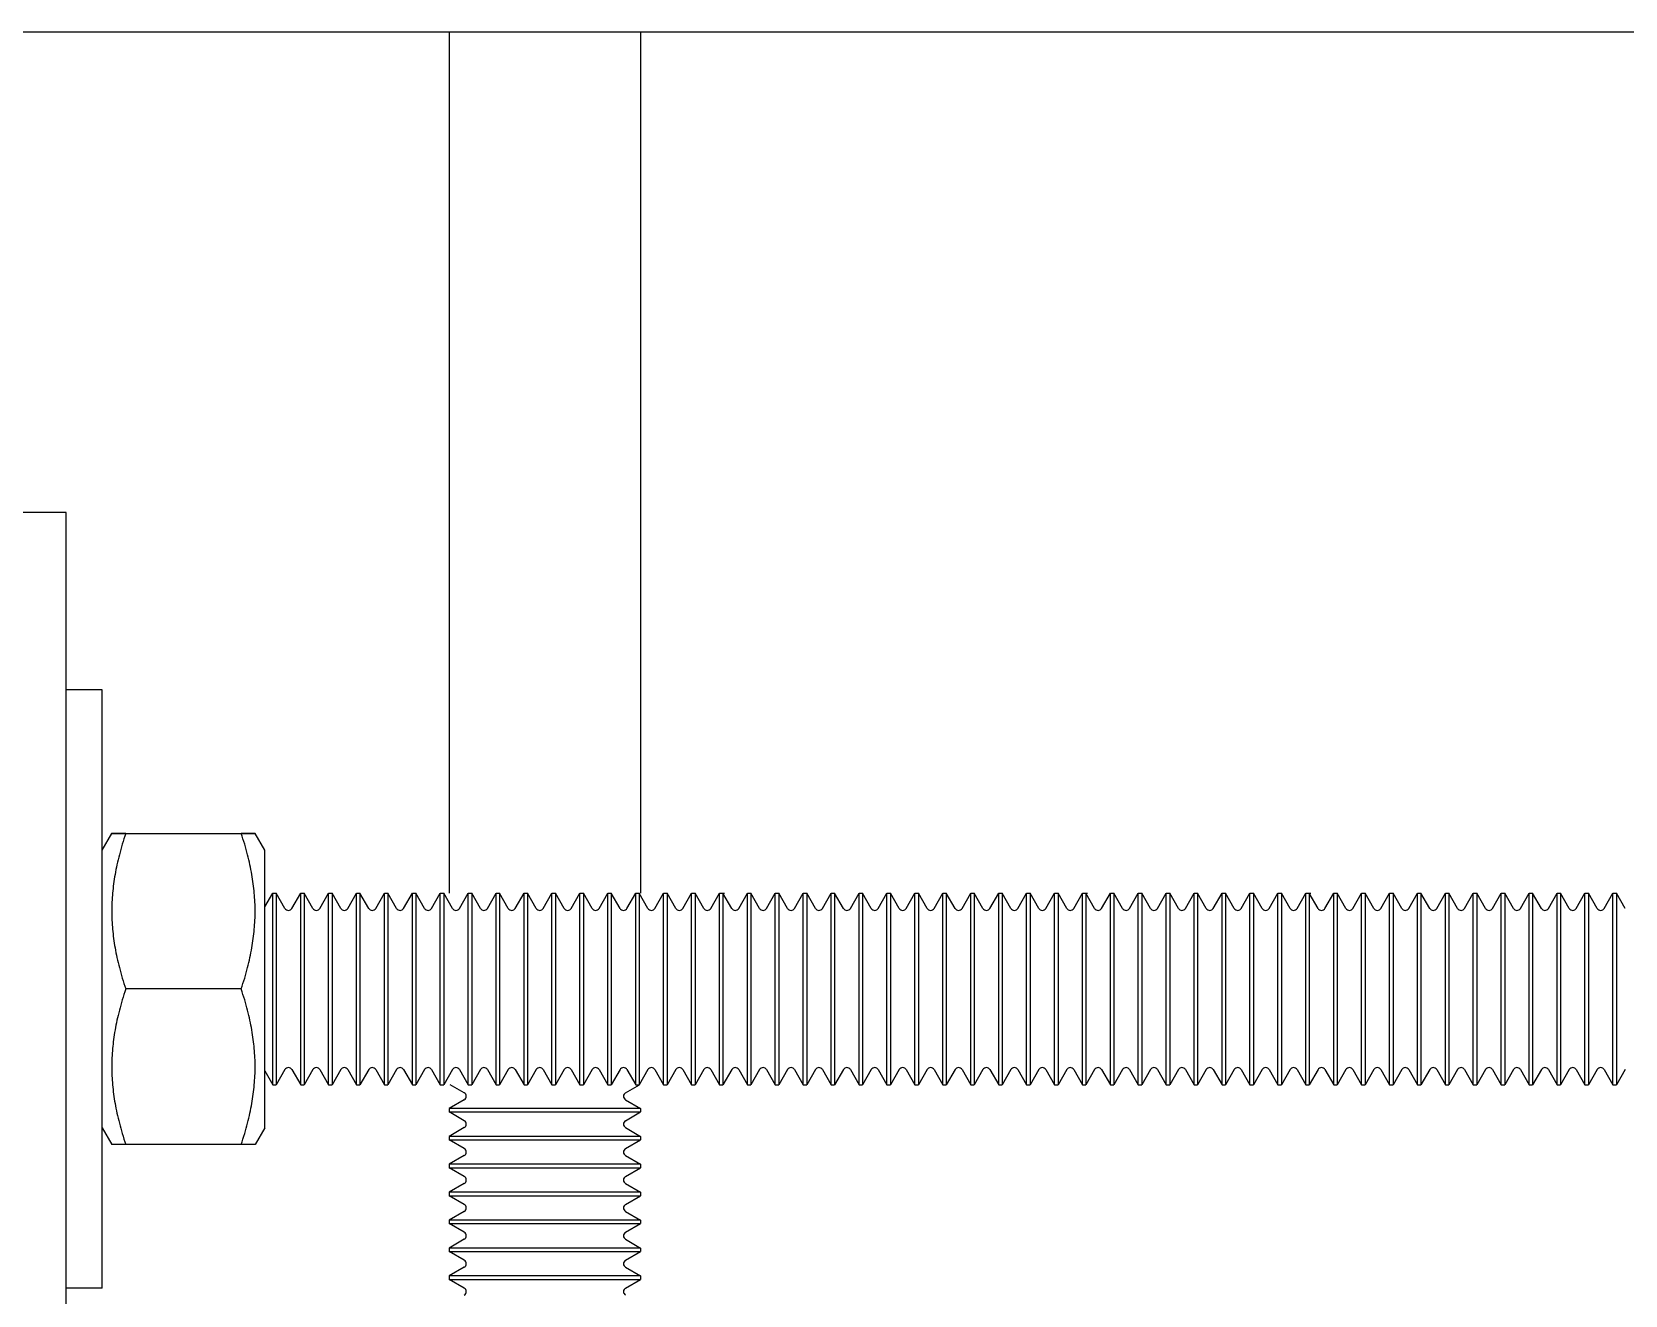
# Model space of a CAD drawing. Header units: millimetres. Extents: x -23083795 to 376618, y 113268 to 3804440.
# Drawn here: x 224962.9 to 225096.1, y 122246.7 to 122352.3 of the extents above; entities that cross this region are included whole.
import ezdxf

# ---------------------------------------------------------------- set-up
doc = ezdxf.new("R2010")
doc.units = ezdxf.units.MM
doc.header["$LTSCALE"] = 6
doc.layers.add('Duongcoban', color=4, linetype='Continuous', lineweight=30)

msp = doc.modelspace()

# ---------------------------------------------------------------- linework, layer by layer
at = {"color": 2, "lineweight": -3, "ltscale": 30, "extrusion": (0, 1, -2.22045e-16)}
for p, q in [((224825.78045, 122352.29449, -1.36858), (225625.78045, 122352.29449, -1.36858)), ((224997.78045, 122352.29449, -1.36858), (224997.78045, 122280.29449, -1.36858)), ((225013.78045, 122352.29449, -1.36858), (225013.78045, 122280.29449, -1.36858)), ((224965.77157, 122312.12253, -1.36858), (224960.77157, 122312.12253, -1.36858)), ((224965.77157, 120914.48691, -1.36858), (224965.77157, 122312.12253, -1.36858)), ((224968.77157, 122297.29449, -1.36858), (224965.77157, 122297.29449, -1.36858)), ((224968.77157, 122247.29449, -1.36858), (224968.77157, 122297.29449, -1.36858)), ((224968.77157, 122283.89449, -1.36858), (224969.58181, 122285.29786, -1.36858)), ((224970.74322, 122285.29786, -1.36858), (224980.39992, 122285.29786, -1.36858)), ((224982.37157, 122283.89449, -1.36858), (224981.56133, 122285.29786, -1.36858)), ((224982.37157, 122260.69449, -1.36858), (224982.37157, 122283.89449, -1.36858)), ((224982.37157, 122279.14605, -1.36858), (224983.03462, 122280.29449, -1.36858)), ((224983.03462, 122264.29449, -1.36858), (224983.03462, 122280.29449, -1.36858)), ((224983.03462, 122280.29449, -1.36858), (224983.32629, 122280.29449, -1.36858)), ((224983.32629, 122280.29449, -1.36858), (224983.32629, 122264.29449, -1.36858)), ((224984.05545, 122279.03153, -1.36858), (224983.32629, 122280.29449, -1.36858)), ((224984.63879, 122279.03153, -1.36858), (224985.36795, 122280.29449, -1.36858)), ((224985.36795, 122264.29449, -1.36858), (224985.36795, 122280.29449, -1.36858)), ((224985.36795, 122280.29449, -1.36858), (224985.65962, 122280.29449, -1.36858)), ((224985.65962, 122280.29449, -1.36858), (224985.65962, 122264.29449, -1.36858)), ((224986.38879, 122279.03153, -1.36858), (224985.65962, 122280.29449, -1.36858)), ((224986.97212, 122279.03153, -1.36858), (224987.70129, 122280.29449, -1.36858)), ((224987.70129, 122264.29449, -1.36858), (224987.70129, 122280.29449, -1.36858)), ((224987.70129, 122280.29449, -1.36858), (224987.99295, 122280.29449, -1.36858)), ((224987.99295, 122280.29449, -1.36858), (224987.99295, 122264.29449, -1.36858)), ((224988.72212, 122279.03153, -1.36858), (224987.99295, 122280.29449, -1.36858)), ((224989.30545, 122279.03153, -1.36858), (224990.03462, 122280.29449, -1.36858)), ((224990.03462, 122264.29449, -1.36858), (224990.03462, 122280.29449, -1.36858)), ((224990.03462, 122280.29449, -1.36858), (224990.32629, 122280.29449, -1.36858)), ((224990.32629, 122280.29449, -1.36858), (224990.32629, 122264.29449, -1.36858)), ((224991.05545, 122279.03153, -1.36858), (224990.32629, 122280.29449, -1.36858)), ((224991.63879, 122279.03153, -1.36858), (224992.36795, 122280.29449, -1.36858)), ((224992.36795, 122264.29449, -1.36858), (224992.36795, 122280.29449, -1.36858)), ((224992.36795, 122280.29449, -1.36858), (224992.65962, 122280.29449, -1.36858)), ((224992.65962, 122280.29449, -1.36858), (224992.65962, 122264.29449, -1.36858)), ((224993.38879, 122279.03153, -1.36858), (224992.65962, 122280.29449, -1.36858)), ((224993.97212, 122279.03153, -1.36858), (224994.70129, 122280.29449, -1.36858)), ((224994.70129, 122264.29449, -1.36858), (224994.70129, 122280.29449, -1.36858)), ((224994.70129, 122280.29449, -1.36858), (224994.99295, 122280.29449, -1.36858)), ((224994.99295, 122280.29449, -1.36858), (224994.99295, 122264.29449, -1.36858)), ((224995.72212, 122279.03153, -1.36858), (224994.99295, 122280.29449, -1.36858)), ((224996.30545, 122279.03153, -1.36858), (224997.03462, 122280.29449, -1.36858)), ((224997.03462, 122264.29449, -1.36858), (224997.03462, 122280.29449, -1.36858)), ((224997.03462, 122280.29449, -1.36858), (224997.32629, 122280.29449, -1.36858)), ((224997.32629, 122280.29449, -1.36858), (224997.32629, 122264.29449, -1.36858)), ((224998.05545, 122279.03153, -1.36858), (224997.32629, 122280.29449, -1.36858)), ((224998.63879, 122279.03153, -1.36858), (224999.36795, 122280.29449, -1.36858)), ((224999.36795, 122264.29449, -1.36858), (224999.36795, 122280.29449, -1.36858)), ((224999.36795, 122280.29449, -1.36858), (224999.65962, 122280.29449, -1.36858)), ((224999.65962, 122280.29449, -1.36858), (224999.65962, 122264.29449, -1.36858)), ((225000.38879, 122279.03153, -1.36858), (224999.65962, 122280.29449, -1.36858)), ((225000.97212, 122279.03153, -1.36858), (225001.70129, 122280.29449, -1.36858)), ((225001.70129, 122264.29449, -1.36858), (225001.70129, 122280.29449, -1.36858)), ((225001.70129, 122280.29449, -1.36858), (225001.99295, 122280.29449, -1.36858)), ((225001.70129, 122280.29449, -1.36858), (225001.99295, 122280.29449, -1.36858)), ((225001.99295, 122280.29449, -1.36858), (225001.99295, 122264.29449, -1.36858)), ((225002.72212, 122279.03153, -1.36858), (225001.99295, 122280.29449, -1.36858)), ((225003.30545, 122279.03153, -1.36858), (225004.03462, 122280.29449, -1.36858)), ((225004.03462, 122264.29449, -1.36858), (225004.03462, 122280.29449, -1.36858)), ((225004.03462, 122280.29449, -1.36858), (225004.32629, 122280.29449, -1.36858)), ((225004.32629, 122280.29449, -1.36858), (225004.32629, 122264.29449, -1.36858)), ((225005.05545, 122279.03153, -1.36858), (225004.32629, 122280.29449, -1.36858)), ((225005.63879, 122279.03153, -1.36858), (225006.36795, 122280.29449, -1.36858)), ((225006.36795, 122264.29449, -1.36858), (225006.36795, 122280.29449, -1.36858)), ((225006.36795, 122280.29449, -1.36858), (225006.65962, 122280.29449, -1.36858)), ((225006.65962, 122280.29449, -1.36858), (225006.65962, 122264.29449, -1.36858)), ((225007.38879, 122279.03153, -1.36858), (225006.65962, 122280.29449, -1.36858)), ((225007.97212, 122279.03153, -1.36858), (225008.70129, 122280.29449, -1.36858)), ((225008.70129, 122264.29449, -1.36858), (225008.70129, 122280.29449, -1.36858)), ((225008.70129, 122280.29449, -1.36858), (225008.99295, 122280.29449, -1.36858)), ((225008.99295, 122280.29449, -1.36858), (225008.99295, 122264.29449, -1.36858)), ((225009.72212, 122279.03153, -1.36858), (225008.99295, 122280.29449, -1.36858)), ((225010.30545, 122279.03153, -1.36858), (225011.03462, 122280.29449, -1.36858)), ((225011.03462, 122264.29449, -1.36858), (225011.03462, 122280.29449, -1.36858)), ((225011.03462, 122280.29449, -1.36858), (225011.32629, 122280.29449, -1.36858)), ((225011.32629, 122280.29449, -1.36858), (225011.32629, 122264.29449, -1.36858)), ((225012.05545, 122279.03153, -1.36858), (225011.32629, 122280.29449, -1.36858)), ((225012.63879, 122279.03153, -1.36858), (225013.36795, 122280.29449, -1.36858)), ((225013.36795, 122264.29449, -1.36858), (225013.36795, 122280.29449, -1.36858)), ((225013.36795, 122280.29449, -1.36858), (225013.65962, 122280.29449, -1.36858)), ((225013.65962, 122280.29449, -1.36858), (225013.65962, 122264.29449, -1.36858)), ((225014.38879, 122279.03153, -1.36858), (225013.65962, 122280.29449, -1.36858)), ((225014.97212, 122279.03153, -1.36858), (225015.70129, 122280.29449, -1.36858)), ((225015.70129, 122264.29449, -1.36858), (225015.70129, 122280.29449, -1.36858)), ((225015.70129, 122280.29449, -1.36858), (225015.99295, 122280.29449, -1.36858)), ((225015.99295, 122280.29449, -1.36858), (225015.99295, 122264.29449, -1.36858)), ((225016.72212, 122279.03153, -1.36858), (225015.99295, 122280.29449, -1.36858)), ((225017.30545, 122279.03153, -1.36858), (225018.03462, 122280.29449, -1.36858)), ((225018.03462, 122264.29449, -1.36858), (225018.03462, 122280.29449, -1.36858)), ((225018.03462, 122280.29449, -1.36858), (225018.32629, 122280.29449, -1.36858)), ((225018.32629, 122280.29449, -1.36858), (225018.32629, 122264.29449, -1.36858)), ((225019.05545, 122279.03153, -1.36858), (225018.32629, 122280.29449, -1.36858)), ((225019.63879, 122279.03153, -1.36858), (225020.36795, 122280.29449, -1.36858)), ((225020.36795, 122264.29449, -1.36858), (225020.36795, 122280.29449, -1.36858)), ((225020.36795, 122280.29449, -1.36858), (225020.65962, 122280.29449, -1.36858)), ((225020.50129, 122280.29449, -1.36858), (225020.79295, 122280.29449, -1.36858)), ((225020.65962, 122280.29449, -1.36858), (225020.65962, 122264.29449, -1.36858)), ((225021.38879, 122279.03153, -1.36858), (225020.65962, 122280.29449, -1.36858)), ((225021.97212, 122279.03153, -1.36858), (225022.70129, 122280.29449, -1.36858)), ((225022.70129, 122264.29449, -1.36858), (225022.70129, 122280.29449, -1.36858)), ((225022.70129, 122280.29449, -1.36858), (225022.99295, 122280.29449, -1.36858)), ((225022.99295, 122280.29449, -1.36858), (225022.99295, 122264.29449, -1.36858)), ((225023.72212, 122279.03153, -1.36858), (225022.99295, 122280.29449, -1.36858)), ((225024.30545, 122279.03153, -1.36858), (225025.03462, 122280.29449, -1.36858)), ((225025.03462, 122264.29449, -1.36858), (225025.03462, 122280.29449, -1.36858)), ((225025.03462, 122280.29449, -1.36858), (225025.32629, 122280.29449, -1.36858)), ((225025.32629, 122280.29449, -1.36858), (225025.32629, 122264.29449, -1.36858)), ((225026.05545, 122279.03153, -1.36858), (225025.32629, 122280.29449, -1.36858)), ((225026.63879, 122279.03153, -1.36858), (225027.36795, 122280.29449, -1.36858)), ((225027.36795, 122264.29449, -1.36858), (225027.36795, 122280.29449, -1.36858)), ((225027.36795, 122280.29449, -1.36858), (225027.65962, 122280.29449, -1.36858)), ((225027.65962, 122280.29449, -1.36858), (225027.65962, 122264.29449, -1.36858)), ((225028.38879, 122279.03153, -1.36858), (225027.65962, 122280.29449, -1.36858)), ((225028.97212, 122279.03153, -1.36858), (225029.70129, 122280.29449, -1.36858)), ((225029.70129, 122264.29449, -1.36858), (225029.70129, 122280.29449, -1.36858)), ((225029.70129, 122280.29449, -1.36858), (225029.99295, 122280.29449, -1.36858)), ((225029.99295, 122280.29449, -1.36858), (225029.99295, 122264.29449, -1.36858)), ((225030.72212, 122279.03153, -1.36858), (225029.99295, 122280.29449, -1.36858)), ((225031.30545, 122279.03153, -1.36858), (225032.03462, 122280.29449, -1.36858)), ((225032.03462, 122264.29449, -1.36858), (225032.03462, 122280.29449, -1.36858)), ((225032.03462, 122280.29449, -1.36858), (225032.32629, 122280.29449, -1.36858)), ((225032.32629, 122280.29449, -1.36858), (225032.32629, 122264.29449, -1.36858)), ((225033.05545, 122279.03153, -1.36858), (225032.32629, 122280.29449, -1.36858)), ((225033.63879, 122279.03153, -1.36858), (225034.36795, 122280.29449, -1.36858)), ((225034.36795, 122264.29449, -1.36858), (225034.36795, 122280.29449, -1.36858)), ((225034.36795, 122280.29449, -1.36858), (225034.65962, 122280.29449, -1.36858)), ((225034.65962, 122280.29449, -1.36858), (225034.65962, 122264.29449, -1.36858)), ((225035.38879, 122279.03153, -1.36858), (225034.65962, 122280.29449, -1.36858)), ((225035.97212, 122279.03153, -1.36858), (225036.70129, 122280.29449, -1.36858)), ((225036.70129, 122264.29449, -1.36858), (225036.70129, 122280.29449, -1.36858)), ((225036.70129, 122280.29449, -1.36858), (225036.99295, 122280.29449, -1.36858)), ((225036.99295, 122280.29449, -1.36858), (225036.99295, 122264.29449, -1.36858)), ((225037.72212, 122279.03153, -1.36858), (225036.99295, 122280.29449, -1.36858)), ((225038.30545, 122279.03153, -1.36858), (225039.03462, 122280.29449, -1.36858)), ((225039.03462, 122264.29449, -1.36858), (225039.03462, 122280.29449, -1.36858)), ((225039.03462, 122280.29449, -1.36858), (225039.32629, 122280.29449, -1.36858)), ((225039.32629, 122280.29449, -1.36858), (225039.32629, 122264.29449, -1.36858)), ((225040.05545, 122279.03153, -1.36858), (225039.32629, 122280.29449, -1.36858)), ((225040.63879, 122279.03153, -1.36858), (225041.36795, 122280.29449, -1.36858)), ((225041.36795, 122264.29449, -1.36858), (225041.36795, 122280.29449, -1.36858)), ((225041.36795, 122280.29449, -1.36858), (225041.65962, 122280.29449, -1.36858)), ((225041.65962, 122280.29449, -1.36858), (225041.65962, 122264.29449, -1.36858)), ((225042.38879, 122279.03153, -1.36858), (225041.65962, 122280.29449, -1.36858)), ((225042.97212, 122279.03153, -1.36858), (225043.70129, 122280.29449, -1.36858)), ((225043.70129, 122264.29449, -1.36858), (225043.70129, 122280.29449, -1.36858)), ((225043.70129, 122280.29449, -1.36858), (225043.99295, 122280.29449, -1.36858)), ((225043.70129, 122280.29449, -1.36858), (225043.99295, 122280.29449, -1.36858)), ((225043.99295, 122280.29449, -1.36858), (225043.99295, 122264.29449, -1.36858)), ((225044.72212, 122279.03153, -1.36858), (225043.99295, 122280.29449, -1.36858)), ((225045.30545, 122279.03153, -1.36858), (225046.03462, 122280.29449, -1.36858)), ((225046.03462, 122264.29449, -1.36858), (225046.03462, 122280.29449, -1.36858)), ((225046.03462, 122280.29449, -1.36858), (225046.32629, 122280.29449, -1.36858)), ((225046.32629, 122280.29449, -1.36858), (225046.32629, 122264.29449, -1.36858)), ((225047.05545, 122279.03153, -1.36858), (225046.32629, 122280.29449, -1.36858)), ((225047.63879, 122279.03153, -1.36858), (225048.36795, 122280.29449, -1.36858)), ((225048.36795, 122264.29449, -1.36858), (225048.36795, 122280.29449, -1.36858)), ((225048.36795, 122280.29449, -1.36858), (225048.65962, 122280.29449, -1.36858)), ((225048.65962, 122280.29449, -1.36858), (225048.65962, 122264.29449, -1.36858)), ((225049.38879, 122279.03153, -1.36858), (225048.65962, 122280.29449, -1.36858)), ((225049.97212, 122279.03153, -1.36858), (225050.70129, 122280.29449, -1.36858)), ((225050.70129, 122264.29449, -1.36858), (225050.70129, 122280.29449, -1.36858)), ((225050.70129, 122280.29449, -1.36858), (225050.99295, 122280.29449, -1.36858)), ((225050.83462, 122280.29449, -1.36858), (225051.12629, 122280.29449, -1.36858)), ((225050.99295, 122280.29449, -1.36858), (225050.99295, 122264.29449, -1.36858)), ((225051.72212, 122279.03153, -1.36858), (225050.99295, 122280.29449, -1.36858)), ((225052.30545, 122279.03153, -1.36858), (225053.03462, 122280.29449, -1.36858)), ((225053.03462, 122264.29449, -1.36858), (225053.03462, 122280.29449, -1.36858)), ((225053.03462, 122280.29449, -1.36858), (225053.32629, 122280.29449, -1.36858)), ((225053.32629, 122280.29449, -1.36858), (225053.32629, 122264.29449, -1.36858)), ((225054.05545, 122279.03153, -1.36858), (225053.32629, 122280.29449, -1.36858)), ((225054.63879, 122279.03153, -1.36858), (225055.36795, 122280.29449, -1.36858)), ((225055.36795, 122264.29449, -1.36858), (225055.36795, 122280.29449, -1.36858)), ((225055.36795, 122280.29449, -1.36858), (225055.65962, 122280.29449, -1.36858)), ((225055.65962, 122280.29449, -1.36858), (225055.65962, 122264.29449, -1.36858)), ((225056.38879, 122279.03153, -1.36858), (225055.65962, 122280.29449, -1.36858)), ((225056.97212, 122279.03153, -1.36858), (225057.70129, 122280.29449, -1.36858)), ((225057.70129, 122264.29449, -1.36858), (225057.70129, 122280.29449, -1.36858)), ((225057.70129, 122280.29449, -1.36858), (225057.99295, 122280.29449, -1.36858)), ((225057.99295, 122280.29449, -1.36858), (225057.99295, 122264.29449, -1.36858)), ((225058.72212, 122279.03153, -1.36858), (225057.99295, 122280.29449, -1.36858)), ((225059.30545, 122279.03153, -1.36858), (225060.03462, 122280.29449, -1.36858)), ((225060.03462, 122264.29449, -1.36858), (225060.03462, 122280.29449, -1.36858)), ((225060.03462, 122280.29449, -1.36858), (225060.32629, 122280.29449, -1.36858)), ((225060.32629, 122280.29449, -1.36858), (225060.32629, 122264.29449, -1.36858)), ((225061.05545, 122279.03153, -1.36858), (225060.32629, 122280.29449, -1.36858)), ((225061.63879, 122279.03153, -1.36858), (225062.36795, 122280.29449, -1.36858)), ((225062.36795, 122264.29449, -1.36858), (225062.36795, 122280.29449, -1.36858)), ((225062.36795, 122280.29449, -1.36858), (225062.65962, 122280.29449, -1.36858)), ((225062.65962, 122280.29449, -1.36858), (225062.65962, 122264.29449, -1.36858)), ((225063.38879, 122279.03153, -1.36858), (225062.65962, 122280.29449, -1.36858)), ((225063.97212, 122279.03153, -1.36858), (225064.70129, 122280.29449, -1.36858)), ((225064.70129, 122264.29449, -1.36858), (225064.70129, 122280.29449, -1.36858)), ((225064.70129, 122280.29449, -1.36858), (225064.99295, 122280.29449, -1.36858)), ((225064.99295, 122280.29449, -1.36858), (225064.99295, 122264.29449, -1.36858)), ((225065.72212, 122279.03153, -1.36858), (225064.99295, 122280.29449, -1.36858)), ((225066.30545, 122279.03153, -1.36858), (225067.03462, 122280.29449, -1.36858)), ((225067.03462, 122264.29449, -1.36858), (225067.03462, 122280.29449, -1.36858)), ((225067.03462, 122280.29449, -1.36858), (225067.32629, 122280.29449, -1.36858)), ((225067.32629, 122280.29449, -1.36858), (225067.32629, 122264.29449, -1.36858)), ((225068.05545, 122279.03153, -1.36858), (225067.32629, 122280.29449, -1.36858)), ((225068.63879, 122279.03153, -1.36858), (225069.36795, 122280.29449, -1.36858)), ((225069.36795, 122264.29449, -1.36858), (225069.36795, 122280.29449, -1.36858)), ((225069.36795, 122280.29449, -1.36858), (225069.65962, 122280.29449, -1.36858)), ((225069.50129, 122280.29449, -1.36858), (225069.79295, 122280.29449, -1.36858)), ((225069.65962, 122280.29449, -1.36858), (225069.65962, 122264.29449, -1.36858)), ((225070.38879, 122279.03153, -1.36858), (225069.65962, 122280.29449, -1.36858)), ((225070.97212, 122279.03153, -1.36858), (225071.70129, 122280.29449, -1.36858)), ((225071.70129, 122264.29449, -1.36858), (225071.70129, 122280.29449, -1.36858)), ((225071.70129, 122280.29449, -1.36858), (225071.99295, 122280.29449, -1.36858)), ((225071.99295, 122280.29449, -1.36858), (225071.99295, 122264.29449, -1.36858)), ((225072.72212, 122279.03153, -1.36858), (225071.99295, 122280.29449, -1.36858)), ((225073.30545, 122279.03153, -1.36858), (225074.03462, 122280.29449, -1.36858)), ((225074.03462, 122264.29449, -1.36858), (225074.03462, 122280.29449, -1.36858)), ((225074.03462, 122280.29449, -1.36858), (225074.32629, 122280.29449, -1.36858)), ((225074.32629, 122280.29449, -1.36858), (225074.32629, 122264.29449, -1.36858)), ((225075.05545, 122279.03153, -1.36858), (225074.32629, 122280.29449, -1.36858)), ((225075.63879, 122279.03153, -1.36858), (225076.36795, 122280.29449, -1.36858)), ((225076.36795, 122264.29449, -1.36858), (225076.36795, 122280.29449, -1.36858)), ((225076.36795, 122280.29449, -1.36858), (225076.65962, 122280.29449, -1.36858)), ((225076.65962, 122280.29449, -1.36858), (225076.65962, 122264.29449, -1.36858)), ((225077.38879, 122279.03153, -1.36858), (225076.65962, 122280.29449, -1.36858)), ((225077.97212, 122279.03153, -1.36858), (225078.70129, 122280.29449, -1.36858)), ((225078.70129, 122264.29449, -1.36858), (225078.70129, 122280.29449, -1.36858)), ((225078.70129, 122280.29449, -1.36858), (225078.99295, 122280.29449, -1.36858)), ((225078.99295, 122280.29449, -1.36858), (225078.99295, 122264.29449, -1.36858)), ((225079.72212, 122279.03153, -1.36858), (225078.99295, 122280.29449, -1.36858)), ((225080.30545, 122279.03153, -1.36858), (225081.03462, 122280.29449, -1.36858)), ((225081.03462, 122264.29449, -1.36858), (225081.03462, 122280.29449, -1.36858)), ((225081.03462, 122280.29449, -1.36858), (225081.32629, 122280.29449, -1.36858)), ((225081.32629, 122280.29449, -1.36858), (225081.32629, 122264.29449, -1.36858)), ((225082.05545, 122279.03153, -1.36858), (225081.32629, 122280.29449, -1.36858)), ((225082.63879, 122279.03153, -1.36858), (225083.36795, 122280.29449, -1.36858)), ((225083.36795, 122264.29449, -1.36858), (225083.36795, 122280.29449, -1.36858)), ((225083.36795, 122280.29449, -1.36858), (225083.65962, 122280.29449, -1.36858)), ((225083.65962, 122280.29449, -1.36858), (225083.65962, 122264.29449, -1.36858)), ((225084.38879, 122279.03153, -1.36858), (225083.65962, 122280.29449, -1.36858)), ((225084.97212, 122279.03153, -1.36858), (225085.70129, 122280.29449, -1.36858)), ((225085.70129, 122264.29449, -1.36858), (225085.70129, 122280.29449, -1.36858)), ((225085.70129, 122280.29449, -1.36858), (225085.99295, 122280.29449, -1.36858)), ((225085.99295, 122280.29449, -1.36858), (225085.99295, 122264.29449, -1.36858)), ((225086.72212, 122279.03153, -1.36858), (225085.99295, 122280.29449, -1.36858)), ((225087.30545, 122279.03153, -1.36858), (225088.03462, 122280.29449, -1.36858)), ((225088.03462, 122264.29449, -1.36858), (225088.03462, 122280.29449, -1.36858)), ((225088.03462, 122280.29449, -1.36858), (225088.32629, 122280.29449, -1.36858)), ((225088.32629, 122280.29449, -1.36858), (225088.32629, 122264.29449, -1.36858)), ((225089.05545, 122279.03153, -1.36858), (225088.32629, 122280.29449, -1.36858)), ((225089.63879, 122279.03153, -1.36858), (225090.36795, 122280.29449, -1.36858)), ((225090.36795, 122264.29449, -1.36858), (225090.36795, 122280.29449, -1.36858)), ((225090.36795, 122280.29449, -1.36858), (225090.65962, 122280.29449, -1.36858)), ((225090.65962, 122280.29449, -1.36858), (225090.65962, 122264.29449, -1.36858)), ((225091.38879, 122279.03153, -1.36858), (225090.65962, 122280.29449, -1.36858)), ((225091.97212, 122279.03153, -1.36858), (225092.70129, 122280.29449, -1.36858)), ((225092.70129, 122264.29449, -1.36858), (225092.70129, 122280.29449, -1.36858)), ((225092.70129, 122280.29449, -1.36858), (225092.99295, 122280.29449, -1.36858)), ((225092.99295, 122280.29449, -1.36858), (225092.99295, 122264.29449, -1.36858)), ((225093.72212, 122279.03153, -1.36858), (225092.99295, 122280.29449, -1.36858)), ((225094.30545, 122279.03153, -1.36858), (225095.03462, 122280.29449, -1.36858)), ((225095.03462, 122264.29449, -1.36858), (225095.03462, 122280.29449, -1.36858)), ((225095.03462, 122280.29449, -1.36858), (225095.32629, 122280.29449, -1.36858)), ((225095.32629, 122280.29449, -1.36858), (225095.32629, 122264.29449, -1.36858)), ((225096.05545, 122279.03153, -1.36858), (225095.32629, 122280.29449, -1.36858)), ((224980.39992, 122272.29449, -1.36858), (224970.74322, 122272.29449, -1.36858)), ((224982.37157, 122265.44292, -1.36858), (224983.03462, 122264.29449, -1.36858)), ((224984.05545, 122265.55744, -1.36858), (224983.32629, 122264.29449, -1.36858)), ((224984.63879, 122265.55744, -1.36858), (224985.36795, 122264.29449, -1.36858)), ((224986.38879, 122265.55744, -1.36858), (224985.65962, 122264.29449, -1.36858)), ((224986.97212, 122265.55744, -1.36858), (224987.70129, 122264.29449, -1.36858)), ((224988.72212, 122265.55744, -1.36858), (224987.99295, 122264.29449, -1.36858)), ((224989.30545, 122265.55744, -1.36858), (224990.03462, 122264.29449, -1.36858)), ((224991.05545, 122265.55744, -1.36858), (224990.32629, 122264.29449, -1.36858)), ((224991.63879, 122265.55744, -1.36858), (224992.36795, 122264.29449, -1.36858)), ((224993.38879, 122265.55744, -1.36858), (224992.65962, 122264.29449, -1.36858)), ((224993.97212, 122265.55744, -1.36858), (224994.70129, 122264.29449, -1.36858)), ((224995.72212, 122265.55744, -1.36858), (224994.99295, 122264.29449, -1.36858)), ((224996.30545, 122265.55744, -1.36858), (224997.03462, 122264.29449, -1.36858)), ((224998.05545, 122265.55744, -1.36858), (224997.32629, 122264.29449, -1.36858)), ((224998.63879, 122265.55744, -1.36858), (224999.36795, 122264.29449, -1.36858)), ((225000.38879, 122265.55744, -1.36858), (224999.65962, 122264.29449, -1.36858)), ((225000.97212, 122265.55744, -1.36858), (225001.70129, 122264.29449, -1.36858)), ((225002.72212, 122265.55744, -1.36858), (225001.99295, 122264.29449, -1.36858)), ((225003.30545, 122265.55744, -1.36858), (225004.03462, 122264.29449, -1.36858)), ((225005.05545, 122265.55744, -1.36858), (225004.32629, 122264.29449, -1.36858)), ((225005.63879, 122265.55744, -1.36858), (225006.36795, 122264.29449, -1.36858)), ((225007.38879, 122265.55744, -1.36858), (225006.65962, 122264.29449, -1.36858)), ((225007.97212, 122265.55744, -1.36858), (225008.70129, 122264.29449, -1.36858)), ((225009.72212, 122265.55744, -1.36858), (225008.99295, 122264.29449, -1.36858)), ((225010.30545, 122265.55744, -1.36858), (225011.03462, 122264.29449, -1.36858)), ((225012.05545, 122265.55744, -1.36858), (225011.32629, 122264.29449, -1.36858)), ((225012.63879, 122265.55744, -1.36858), (225013.36795, 122264.29449, -1.36858)), ((225014.38879, 122265.55744, -1.36858), (225013.65962, 122264.29449, -1.36858)), ((225014.97212, 122265.55744, -1.36858), (225015.70129, 122264.29449, -1.36858)), ((225016.72212, 122265.55744, -1.36858), (225015.99295, 122264.29449, -1.36858)), ((225017.30545, 122265.55744, -1.36858), (225018.03462, 122264.29449, -1.36858)), ((225019.05545, 122265.55744, -1.36858), (225018.32629, 122264.29449, -1.36858)), ((225019.63879, 122265.55744, -1.36858), (225020.36795, 122264.29449, -1.36858)), ((225021.38879, 122265.55744, -1.36858), (225020.65962, 122264.29449, -1.36858)), ((225021.97212, 122265.55744, -1.36858), (225022.70129, 122264.29449, -1.36858)), ((225023.72212, 122265.55744, -1.36858), (225022.99295, 122264.29449, -1.36858)), ((225024.30545, 122265.55744, -1.36858), (225025.03462, 122264.29449, -1.36858)), ((225026.05545, 122265.55744, -1.36858), (225025.32629, 122264.29449, -1.36858)), ((225026.63879, 122265.55744, -1.36858), (225027.36795, 122264.29449, -1.36858)), ((225028.38879, 122265.55744, -1.36858), (225027.65962, 122264.29449, -1.36858)), ((225028.97212, 122265.55744, -1.36858), (225029.70129, 122264.29449, -1.36858)), ((225030.72212, 122265.55744, -1.36858), (225029.99295, 122264.29449, -1.36858)), ((225031.30545, 122265.55744, -1.36858), (225032.03462, 122264.29449, -1.36858)), ((225033.05545, 122265.55744, -1.36858), (225032.32629, 122264.29449, -1.36858)), ((225033.63879, 122265.55744, -1.36858), (225034.36795, 122264.29449, -1.36858)), ((225035.38879, 122265.55744, -1.36858), (225034.65962, 122264.29449, -1.36858)), ((225035.97212, 122265.55744, -1.36858), (225036.70129, 122264.29449, -1.36858)), ((225037.72212, 122265.55744, -1.36858), (225036.99295, 122264.29449, -1.36858)), ((225038.30545, 122265.55744, -1.36858), (225039.03462, 122264.29449, -1.36858)), ((225040.05545, 122265.55744, -1.36858), (225039.32629, 122264.29449, -1.36858)), ((225040.63879, 122265.55744, -1.36858), (225041.36795, 122264.29449, -1.36858)), ((225042.38879, 122265.55744, -1.36858), (225041.65962, 122264.29449, -1.36858)), ((225042.97212, 122265.55744, -1.36858), (225043.70129, 122264.29449, -1.36858)), ((225044.72212, 122265.55744, -1.36858), (225043.99295, 122264.29449, -1.36858)), ((225045.30545, 122265.55744, -1.36858), (225046.03462, 122264.29449, -1.36858)), ((225047.05545, 122265.55744, -1.36858), (225046.32629, 122264.29449, -1.36858)), ((225047.63879, 122265.55744, -1.36858), (225048.36795, 122264.29449, -1.36858)), ((225049.38879, 122265.55744, -1.36858), (225048.65962, 122264.29449, -1.36858)), ((225049.97212, 122265.55744, -1.36858), (225050.70129, 122264.29449, -1.36858)), ((225051.72212, 122265.55744, -1.36858), (225050.99295, 122264.29449, -1.36858)), ((225052.30545, 122265.55744, -1.36858), (225053.03462, 122264.29449, -1.36858)), ((225054.05545, 122265.55744, -1.36858), (225053.32629, 122264.29449, -1.36858)), ((225054.63879, 122265.55744, -1.36858), (225055.36795, 122264.29449, -1.36858)), ((225056.38879, 122265.55744, -1.36858), (225055.65962, 122264.29449, -1.36858)), ((225056.97212, 122265.55744, -1.36858), (225057.70129, 122264.29449, -1.36858)), ((225058.72212, 122265.55744, -1.36858), (225057.99295, 122264.29449, -1.36858)), ((225059.30545, 122265.55744, -1.36858), (225060.03462, 122264.29449, -1.36858)), ((225061.05545, 122265.55744, -1.36858), (225060.32629, 122264.29449, -1.36858)), ((225061.63879, 122265.55744, -1.36858), (225062.36795, 122264.29449, -1.36858)), ((225063.38879, 122265.55744, -1.36858), (225062.65962, 122264.29449, -1.36858)), ((225063.97212, 122265.55744, -1.36858), (225064.70129, 122264.29449, -1.36858)), ((225065.72212, 122265.55744, -1.36858), (225064.99295, 122264.29449, -1.36858)), ((225066.30545, 122265.55744, -1.36858), (225067.03462, 122264.29449, -1.36858)), ((225068.05545, 122265.55744, -1.36858), (225067.32629, 122264.29449, -1.36858)), ((225068.63879, 122265.55744, -1.36858), (225069.36795, 122264.29449, -1.36858)), ((225070.38879, 122265.55744, -1.36858), (225069.65962, 122264.29449, -1.36858)), ((225070.97212, 122265.55744, -1.36858), (225071.70129, 122264.29449, -1.36858)), ((225072.72212, 122265.55744, -1.36858), (225071.99295, 122264.29449, -1.36858)), ((225073.30545, 122265.55744, -1.36858), (225074.03462, 122264.29449, -1.36858)), ((225075.05545, 122265.55744, -1.36858), (225074.32629, 122264.29449, -1.36858)), ((225075.63879, 122265.55744, -1.36858), (225076.36795, 122264.29449, -1.36858)), ((225077.38879, 122265.55744, -1.36858), (225076.65962, 122264.29449, -1.36858)), ((225077.97212, 122265.55744, -1.36858), (225078.70129, 122264.29449, -1.36858)), ((225079.72212, 122265.55744, -1.36858), (225078.99295, 122264.29449, -1.36858)), ((225080.30545, 122265.55744, -1.36858), (225081.03462, 122264.29449, -1.36858)), ((225082.05545, 122265.55744, -1.36858), (225081.32629, 122264.29449, -1.36858)), ((225082.63879, 122265.55744, -1.36858), (225083.36795, 122264.29449, -1.36858)), ((225084.38879, 122265.55744, -1.36858), (225083.65962, 122264.29449, -1.36858)), ((225084.97212, 122265.55744, -1.36858), (225085.70129, 122264.29449, -1.36858)), ((225086.72212, 122265.55744, -1.36858), (225085.99295, 122264.29449, -1.36858)), ((225087.30545, 122265.55744, -1.36858), (225088.03462, 122264.29449, -1.36858)), ((225089.05545, 122265.55744, -1.36858), (225088.32629, 122264.29449, -1.36858)), ((225089.63879, 122265.55744, -1.36858), (225090.36795, 122264.29449, -1.36858)), ((225091.38879, 122265.55744, -1.36858), (225090.65962, 122264.29449, -1.36858)), ((225091.97212, 122265.55744, -1.36858), (225092.70129, 122264.29449, -1.36858)), ((225093.72212, 122265.55744, -1.36858), (225092.99295, 122264.29449, -1.36858)), ((225094.30545, 122265.55744, -1.36858), (225095.03462, 122264.29449, -1.36858)), ((225096.05545, 122265.55744, -1.36858), (225095.32629, 122264.29449, -1.36858)), ((224983.03462, 122264.29449, -1.36858), (224983.32629, 122264.29449, -1.36858)), ((224985.36795, 122264.29449, -1.36858), (224985.65962, 122264.29449, -1.36858)), ((224987.70129, 122264.29449, -1.36858), (224987.99295, 122264.29449, -1.36858)), ((224990.03462, 122264.29449, -1.36858), (224990.32629, 122264.29449, -1.36858)), ((224992.36795, 122264.29449, -1.36858), (224992.65962, 122264.29449, -1.36858)), ((224994.70129, 122264.29449, -1.36858), (224994.99295, 122264.29449, -1.36858)), ((224997.03462, 122264.29449, -1.36858), (224997.32629, 122264.29449, -1.36858)), ((224999.04341, 122263.61949, -1.36858), (224997.87427, 122264.29449, -1.36858)), ((224999.36795, 122264.29449, -1.36858), (224999.65962, 122264.29449, -1.36858)), ((225001.70129, 122264.29449, -1.36858), (225001.99295, 122264.29449, -1.36858)), ((225004.03462, 122264.29449, -1.36858), (225004.32629, 122264.29449, -1.36858)), ((225006.36795, 122264.29449, -1.36858), (225006.65962, 122264.29449, -1.36858)), ((225008.70129, 122264.29449, -1.36858), (225008.99295, 122264.29449, -1.36858)), ((225011.03462, 122264.29449, -1.36858), (225011.32629, 122264.29449, -1.36858)), ((225012.5175, 122263.61949, -1.36858), (225013.68663, 122264.29449, -1.36858)), ((225013.36795, 122264.29449, -1.36858), (225013.65962, 122264.29449, -1.36858)), ((225015.70129, 122264.29449, -1.36858), (225015.99295, 122264.29449, -1.36858)), ((225018.03462, 122264.29449, -1.36858), (225018.32629, 122264.29449, -1.36858)), ((225020.36795, 122264.29449, -1.36858), (225020.65962, 122264.29449, -1.36858)), ((225022.70129, 122264.29449, -1.36858), (225022.99295, 122264.29449, -1.36858)), ((225025.03462, 122264.29449, -1.36858), (225025.32629, 122264.29449, -1.36858)), ((225027.36795, 122264.29449, -1.36858), (225027.65962, 122264.29449, -1.36858)), ((225029.70129, 122264.29449, -1.36858), (225029.99295, 122264.29449, -1.36858)), ((225032.03462, 122264.29449, -1.36858), (225032.32629, 122264.29449, -1.36858)), ((225034.36795, 122264.29449, -1.36858), (225034.65962, 122264.29449, -1.36858)), ((225036.70129, 122264.29449, -1.36858), (225036.99295, 122264.29449, -1.36858)), ((225039.03462, 122264.29449, -1.36858), (225039.32629, 122264.29449, -1.36858)), ((225041.36795, 122264.29449, -1.36858), (225041.65962, 122264.29449, -1.36858)), ((225043.70129, 122264.29449, -1.36858), (225043.99295, 122264.29449, -1.36858)), ((225046.03462, 122264.29449, -1.36858), (225046.32629, 122264.29449, -1.36858)), ((225048.36795, 122264.29449, -1.36858), (225048.65962, 122264.29449, -1.36858)), ((225050.70129, 122264.29449, -1.36858), (225050.99295, 122264.29449, -1.36858)), ((225053.03462, 122264.29449, -1.36858), (225053.32629, 122264.29449, -1.36858)), ((225055.36795, 122264.29449, -1.36858), (225055.65962, 122264.29449, -1.36858)), ((225057.70129, 122264.29449, -1.36858), (225057.99295, 122264.29449, -1.36858)), ((225060.03462, 122264.29449, -1.36858), (225060.32629, 122264.29449, -1.36858)), ((225062.36795, 122264.29449, -1.36858), (225062.65962, 122264.29449, -1.36858)), ((225064.70129, 122264.29449, -1.36858), (225064.99295, 122264.29449, -1.36858)), ((225067.03462, 122264.29449, -1.36858), (225067.32629, 122264.29449, -1.36858)), ((225069.36795, 122264.29449, -1.36858), (225069.65962, 122264.29449, -1.36858)), ((225071.70129, 122264.29449, -1.36858), (225071.99295, 122264.29449, -1.36858)), ((225074.03462, 122264.29449, -1.36858), (225074.32629, 122264.29449, -1.36858)), ((225076.36795, 122264.29449, -1.36858), (225076.65962, 122264.29449, -1.36858)), ((225078.70129, 122264.29449, -1.36858), (225078.99295, 122264.29449, -1.36858)), ((225081.03462, 122264.29449, -1.36858), (225081.32629, 122264.29449, -1.36858)), ((225083.36795, 122264.29449, -1.36858), (225083.65962, 122264.29449, -1.36858)), ((225085.70129, 122264.29449, -1.36858), (225085.99295, 122264.29449, -1.36858)), ((225088.03462, 122264.29449, -1.36858), (225088.32629, 122264.29449, -1.36858)), ((225090.36795, 122264.29449, -1.36858), (225090.65962, 122264.29449, -1.36858)), ((225092.70129, 122264.29449, -1.36858), (225092.99295, 122264.29449, -1.36858)), ((225095.03462, 122264.29449, -1.36858), (225095.32629, 122264.29449, -1.36858)), ((224999.04341, 122263.03615, -1.36858), (224997.78045, 122262.30699, -1.36858)), ((225012.5175, 122263.03615, -1.36858), (225013.78045, 122262.30699, -1.36858)), ((225013.78045, 122262.30699, -1.36858), (224997.78045, 122262.30699, -1.36858)), ((224997.78045, 122262.30699, -1.36858), (224997.78045, 122262.01532, -1.36858)), ((224997.78045, 122262.01532, -1.36858), (225013.78045, 122262.01532, -1.36858)), ((224999.04341, 122261.28615, -1.36858), (224997.78045, 122262.01532, -1.36858)), ((225012.5175, 122261.28615, -1.36858), (225013.78045, 122262.01532, -1.36858)), ((225013.78045, 122262.30699, -1.36858), (225013.78045, 122262.01532, -1.36858)), ((224968.77157, 122260.69449, -1.36858), (224969.58181, 122259.29111, -1.36858)), ((224982.37157, 122260.69449, -1.36858), (224981.56133, 122259.29111, -1.36858)), ((224999.04341, 122260.70282, -1.36858), (224997.78045, 122259.97365, -1.36858)), ((225013.78045, 122259.97365, -1.36858), (224997.78045, 122259.97365, -1.36858)), ((224997.78045, 122259.97365, -1.36858), (224997.78045, 122259.68199, -1.36858)), ((225012.5175, 122260.70282, -1.36858), (225013.78045, 122259.97365, -1.36858)), ((225013.78045, 122259.97365, -1.36858), (225013.78045, 122259.68199, -1.36858)), ((224980.39992, 122259.29111, -1.36858), (224970.74322, 122259.29111, -1.36858)), ((224997.78045, 122259.68199, -1.36858), (225013.78045, 122259.68199, -1.36858)), ((224999.04341, 122258.95282, -1.36858), (224997.78045, 122259.68199, -1.36858)), ((225012.5175, 122258.95282, -1.36858), (225013.78045, 122259.68199, -1.36858)), ((224999.04341, 122258.36949, -1.36858), (224997.78045, 122257.64032, -1.36858)), ((225013.78045, 122257.64032, -1.36858), (224997.78045, 122257.64032, -1.36858)), ((224997.78045, 122257.64032, -1.36858), (224997.78045, 122257.34865, -1.36858)), ((224997.78045, 122257.34865, -1.36858), (225013.78045, 122257.34865, -1.36858)), ((224999.04341, 122256.61949, -1.36858), (224997.78045, 122257.34865, -1.36858)), ((225012.5175, 122258.36949, -1.36858), (225013.78045, 122257.64032, -1.36858)), ((225012.5175, 122256.61949, -1.36858), (225013.78045, 122257.34865, -1.36858)), ((225013.78045, 122257.64032, -1.36858), (225013.78045, 122257.34865, -1.36858)), ((224999.04341, 122256.03615, -1.36858), (224997.78045, 122255.30699, -1.36858)), ((225012.5175, 122256.03615, -1.36858), (225013.78045, 122255.30699, -1.36858)), ((225013.78045, 122255.30699, -1.36858), (224997.78045, 122255.30699, -1.36858)), ((224997.78045, 122255.30699, -1.36858), (224997.78045, 122255.01532, -1.36858)), ((224997.78045, 122255.01532, -1.36858), (225013.78045, 122255.01532, -1.36858)), ((224999.04341, 122254.28615, -1.36858), (224997.78045, 122255.01532, -1.36858)), ((225012.5175, 122254.28615, -1.36858), (225013.78045, 122255.01532, -1.36858)), ((225013.78045, 122255.30699, -1.36858), (225013.78045, 122255.01532, -1.36858)), ((224999.04341, 122253.70282, -1.36858), (224997.78045, 122252.97365, -1.36858)), ((225012.5175, 122253.70282, -1.36858), (225013.78045, 122252.97365, -1.36858)), ((225013.78045, 122252.97365, -1.36858), (224997.78045, 122252.97365, -1.36858)), ((224997.78045, 122252.97365, -1.36858), (224997.78045, 122252.68199, -1.36858)), ((224997.78045, 122252.68199, -1.36858), (225013.78045, 122252.68199, -1.36858)), ((224999.04341, 122251.95282, -1.36858), (224997.78045, 122252.68199, -1.36858)), ((225012.5175, 122251.95282, -1.36858), (225013.78045, 122252.68199, -1.36858)), ((225013.78045, 122252.97365, -1.36858), (225013.78045, 122252.68199, -1.36858)), ((224999.04341, 122251.36949, -1.36858), (224997.78045, 122250.64032, -1.36858)), ((225013.78045, 122250.64032, -1.36858), (224997.78045, 122250.64032, -1.36858)), ((224997.78045, 122250.64032, -1.36858), (224997.78045, 122250.34865, -1.36858)), ((225012.5175, 122251.36949, -1.36858), (225013.78045, 122250.64032, -1.36858)), ((225013.78045, 122250.64032, -1.36858), (225013.78045, 122250.34865, -1.36858)), ((224997.78045, 122250.34865, -1.36858), (225013.78045, 122250.34865, -1.36858)), ((224999.04341, 122249.61949, -1.36858), (224997.78045, 122250.34865, -1.36858)), ((225012.5175, 122249.61949, -1.36858), (225013.78045, 122250.34865, -1.36858)), ((224999.04341, 122249.03615, -1.36858), (224997.78045, 122248.30699, -1.36858)), ((225013.78045, 122248.30699, -1.36858), (224997.78045, 122248.30699, -1.36858)), ((224997.78045, 122248.30699, -1.36858), (224997.78045, 122248.01532, -1.36858)), ((224997.78045, 122248.01532, -1.36858), (225013.78045, 122248.01532, -1.36858)), ((224999.04341, 122247.28615, -1.36858), (224997.78045, 122248.01532, -1.36858)), ((225012.5175, 122249.03615, -1.36858), (225013.78045, 122248.30699, -1.36858)), ((225012.5175, 122247.28615, -1.36858), (225013.78045, 122248.01532, -1.36858)), ((225013.78045, 122248.30699, -1.36858), (225013.78045, 122248.01532, -1.36858)), ((224968.77157, 122247.29449, -1.36858), (224965.77157, 122247.29449, -1.36858))]:
    msp.add_line(p, q, dxfattribs=at)
at = {"color": 2, "lineweight": -3, "ltscale": 30}
for centre, start, end in [((224984.34712, 122279.19993, -1.36858), 210, 330), ((224986.68045, 122279.19993, -1.36858), 210, 330), ((224989.01379, 122279.19993, -1.36858), 210, 330), ((224991.34712, 122279.19993, -1.36858), 210, 330), ((224993.68045, 122279.19993, -1.36858), 210, 330), ((224996.01379, 122279.19993, -1.36858), 210, 330), ((224998.34712, 122279.19993, -1.36858), 210, 330), ((225000.68045, 122279.19993, -1.36858), 210, 330), ((225003.01379, 122279.19993, -1.36858), 210, 330), ((225005.34712, 122279.19993, -1.36858), 210, 330), ((225007.68045, 122279.19993, -1.36858), 210, 330), ((225010.01379, 122279.19993, -1.36858), 210, 330), ((225012.34712, 122279.19993, -1.36858), 210, 330), ((225014.68045, 122279.19993, -1.36858), 210, 330), ((225017.01379, 122279.19993, -1.36858), 210, 330), ((225019.34712, 122279.19993, -1.36858), 210, 330), ((225021.68045, 122279.19993, -1.36858), 210, 330), ((225024.01379, 122279.19993, -1.36858), 210, 330), ((225026.34712, 122279.19993, -1.36858), 210, 330), ((225028.68045, 122279.19993, -1.36858), 210, 330), ((225031.01379, 122279.19993, -1.36858), 210, 330), ((225033.34712, 122279.19993, -1.36858), 210, 330), ((225035.68045, 122279.19993, -1.36858), 210, 330), ((225038.01379, 122279.19993, -1.36858), 210, 330), ((225040.34712, 122279.19993, -1.36858), 210, 330), ((225042.68045, 122279.19993, -1.36858), 210, 330), ((225045.01379, 122279.19993, -1.36858), 210, 330), ((225047.34712, 122279.19993, -1.36858), 210, 330), ((225049.68045, 122279.19993, -1.36858), 210, 330), ((225052.01379, 122279.19993, -1.36858), 210, 330), ((225054.34712, 122279.19993, -1.36858), 210, 330), ((225056.68045, 122279.19993, -1.36858), 210, 330), ((225059.01379, 122279.19993, -1.36858), 210, 330), ((225061.34712, 122279.19993, -1.36858), 210, 330), ((225063.68045, 122279.19993, -1.36858), 210, 330), ((225066.01379, 122279.19993, -1.36858), 210, 330), ((225068.34712, 122279.19993, -1.36858), 210, 330), ((225070.68045, 122279.19993, -1.36858), 210, 330), ((225073.01379, 122279.19993, -1.36858), 210, 330), ((225075.34712, 122279.19993, -1.36858), 210, 330), ((225077.68045, 122279.19993, -1.36858), 210, 330), ((225080.01379, 122279.19993, -1.36858), 210, 330), ((225082.34712, 122279.19993, -1.36858), 210, 330), ((225084.68045, 122279.19993, -1.36858), 210, 330), ((225087.01379, 122279.19993, -1.36858), 210, 330), ((225089.34712, 122279.19993, -1.36858), 210, 330), ((225091.68045, 122279.19993, -1.36858), 210, 330), ((225094.01379, 122279.19993, -1.36858), 210, 330), ((224984.34712, 122265.38904, -1.36858), 30, 150), ((224986.68045, 122265.38904, -1.36858), 30, 150), ((224989.01379, 122265.38904, -1.36858), 30, 150), ((224991.34712, 122265.38904, -1.36858), 30, 150), ((224993.68045, 122265.38904, -1.36858), 30, 150), ((224996.01379, 122265.38904, -1.36858), 30, 150), ((224998.34712, 122265.38904, -1.36858), 30, 150), ((225000.68045, 122265.38904, -1.36858), 30, 150), ((225003.01379, 122265.38904, -1.36858), 30, 150), ((225005.34712, 122265.38904, -1.36858), 30, 150), ((225007.68045, 122265.38904, -1.36858), 30, 150), ((225010.01379, 122265.38904, -1.36858), 30, 150), ((225012.34712, 122265.38904, -1.36858), 30, 150), ((225014.68045, 122265.38904, -1.36858), 30, 150), ((225017.01379, 122265.38904, -1.36858), 30, 150), ((225019.34712, 122265.38904, -1.36858), 30, 150), ((225021.68045, 122265.38904, -1.36858), 30, 150), ((225024.01379, 122265.38904, -1.36858), 30, 150), ((225026.34712, 122265.38904, -1.36858), 30, 150), ((225028.68045, 122265.38904, -1.36858), 30, 150), ((225031.01379, 122265.38904, -1.36858), 30, 150), ((225033.34712, 122265.38904, -1.36858), 30, 150), ((225035.68045, 122265.38904, -1.36858), 30, 150), ((225038.01379, 122265.38904, -1.36858), 30, 150), ((225040.34712, 122265.38904, -1.36858), 30, 150), ((225042.68045, 122265.38904, -1.36858), 30, 150), ((225045.01379, 122265.38904, -1.36858), 30, 150), ((225047.34712, 122265.38904, -1.36858), 30, 150), ((225049.68045, 122265.38904, -1.36858), 30, 150), ((225052.01379, 122265.38904, -1.36858), 30, 150), ((225054.34712, 122265.38904, -1.36858), 30, 150), ((225056.68045, 122265.38904, -1.36858), 30, 150), ((225059.01379, 122265.38904, -1.36858), 30, 150), ((225061.34712, 122265.38904, -1.36858), 30, 150), ((225063.68045, 122265.38904, -1.36858), 30, 150), ((225066.01379, 122265.38904, -1.36858), 30, 150), ((225068.34712, 122265.38904, -1.36858), 30, 150), ((225070.68045, 122265.38904, -1.36858), 30, 150), ((225073.01379, 122265.38904, -1.36858), 30, 150), ((225075.34712, 122265.38904, -1.36858), 30, 150), ((225077.68045, 122265.38904, -1.36858), 30, 150), ((225080.01379, 122265.38904, -1.36858), 30, 150), ((225082.34712, 122265.38904, -1.36858), 30, 150), ((225084.68045, 122265.38904, -1.36858), 30, 150), ((225087.01379, 122265.38904, -1.36858), 30, 150), ((225089.34712, 122265.38904, -1.36858), 30, 150), ((225091.68045, 122265.38904, -1.36858), 30, 150), ((225094.01379, 122265.38904, -1.36858), 30, 150), ((224998.87501, 122263.32782, -1.36858), 300, 60), ((225012.68589, 122263.32782, -1.36858), 120, 240), ((224998.87501, 122260.99449, -1.36858), 300, 60), ((225012.68589, 122260.99449, -1.36858), 120, 240), ((224998.87501, 122258.66115, -1.36858), 300, 60), ((225012.68589, 122258.66115, -1.36858), 120, 240), ((224998.87501, 122256.32782, -1.36858), 300, 60), ((225012.68589, 122256.32782, -1.36858), 120, 240), ((224998.87501, 122253.99449, -1.36858), 300, 60), ((225012.68589, 122253.99449, -1.36858), 120, 240), ((224998.87501, 122251.66115, -1.36858), 300, 60), ((225012.68589, 122251.66115, -1.36858), 120, 240), ((224998.87501, 122249.32782, -1.36858), 300, 60), ((225012.68589, 122249.32782, -1.36858), 120, 240), ((224998.87501, 122246.99449, -1.36858), 300, 60), ((225012.68589, 122246.99449, -1.36858), 120, 240)]:
    msp.add_arc(centre, 0.33679, start, end, dxfattribs=at)
for points, weights in [([(224969.58181, 122285.29786, -1.36858), (224969.58181, 122285.29786, -1.36858), (224970.74322, 122285.29786, -1.36858)], [1.07735026919, 1.07735026919, 1]), ([(224970.74322, 122285.29786, -1.36858), (224968.57599, 122278.79617, -1.36858), (224970.74322, 122272.29449, -1.36858)], [1, 1.15470053838, 1]), ([(224980.39992, 122285.29786, -1.36858), (224981.56133, 122285.29786, -1.36858), (224981.56133, 122285.29786, -1.36858)], [1, 1.07735026919, 1.07735026919]), ([(224980.39992, 122272.29449, -1.36858), (224982.56715, 122278.79617, -1.36858), (224980.39992, 122285.29786, -1.36858)], [1, 1.15470053838, 1]), ([(224970.74322, 122272.29449, -1.36858), (224968.57599, 122265.7928, -1.36858), (224970.74322, 122259.29111, -1.36858)], [1, 1.15470053838, 1]), ([(224980.39992, 122259.29111, -1.36858), (224982.56715, 122265.7928, -1.36858), (224980.39992, 122272.29449, -1.36858)], [1, 1.15470053838, 1]), ([(224970.74322, 122259.29111, -1.36858), (224969.58181, 122259.29111, -1.36858), (224969.58181, 122259.29111, -1.36858)], [1, 1.07735026919, 1.07735026919]), ([(224981.56133, 122259.29111, -1.36858), (224981.56133, 122259.29111, -1.36858), (224980.39992, 122259.29111, -1.36858)], [1.07735026919, 1.07735026919, 1])]:
    msp.add_rational_spline(points, weights, degree=2, dxfattribs=at)
at = {"layer": 'Duongcoban'}
for points, weights in [([(224969.58181, 122285.29786), (224969.58181, 122285.29786), (224970.74322, 122285.29786)], [1.07735026919, 1.07735026919, 1]), ([(224969.58181, 122285.29786), (224969.58181, 122285.29786), (224970.74322, 122285.29786)], [1.07735026919, 1.07735026919, 1]), ([(224969.58181, 122285.29786), (224969.58181, 122285.29786), (224970.74322, 122285.29786)], [1.07735026919, 1.07735026919, 1]), ([(224969.58181, 122285.29786), (224969.58181, 122285.29786), (224970.74322, 122285.29786)], [1.07735026919, 1.07735026919, 1]), ([(224969.58181, 122285.29786), (224969.58181, 122285.29786), (224970.74322, 122285.29786)], [1.07735026919, 1.07735026919, 1]), ([(224969.58181, 122285.29786), (224969.58181, 122285.29786), (224970.74322, 122285.29786)], [1.07735026919, 1.07735026919, 1]), ([(224980.39992, 122285.29786), (224981.56133, 122285.29786), (224981.56133, 122285.29786)], [1, 1.07735026919, 1.07735026919]), ([(224980.39992, 122285.29786), (224981.56133, 122285.29786), (224981.56133, 122285.29786)], [1, 1.07735026919, 1.07735026919]), ([(224980.39992, 122285.29786), (224981.56133, 122285.29786), (224981.56133, 122285.29786)], [1, 1.07735026919, 1.07735026919]), ([(224980.39992, 122285.29786), (224981.56133, 122285.29786), (224981.56133, 122285.29786)], [1, 1.07735026919, 1.07735026919]), ([(224980.39992, 122285.29786), (224981.56133, 122285.29786), (224981.56133, 122285.29786)], [1, 1.07735026919, 1.07735026919]), ([(224980.39992, 122285.29786), (224981.56133, 122285.29786), (224981.56133, 122285.29786)], [1, 1.07735026919, 1.07735026919])]:
    msp.add_rational_spline(points, weights, degree=2, dxfattribs=at)

doc.saveas('drawing.dxf')
